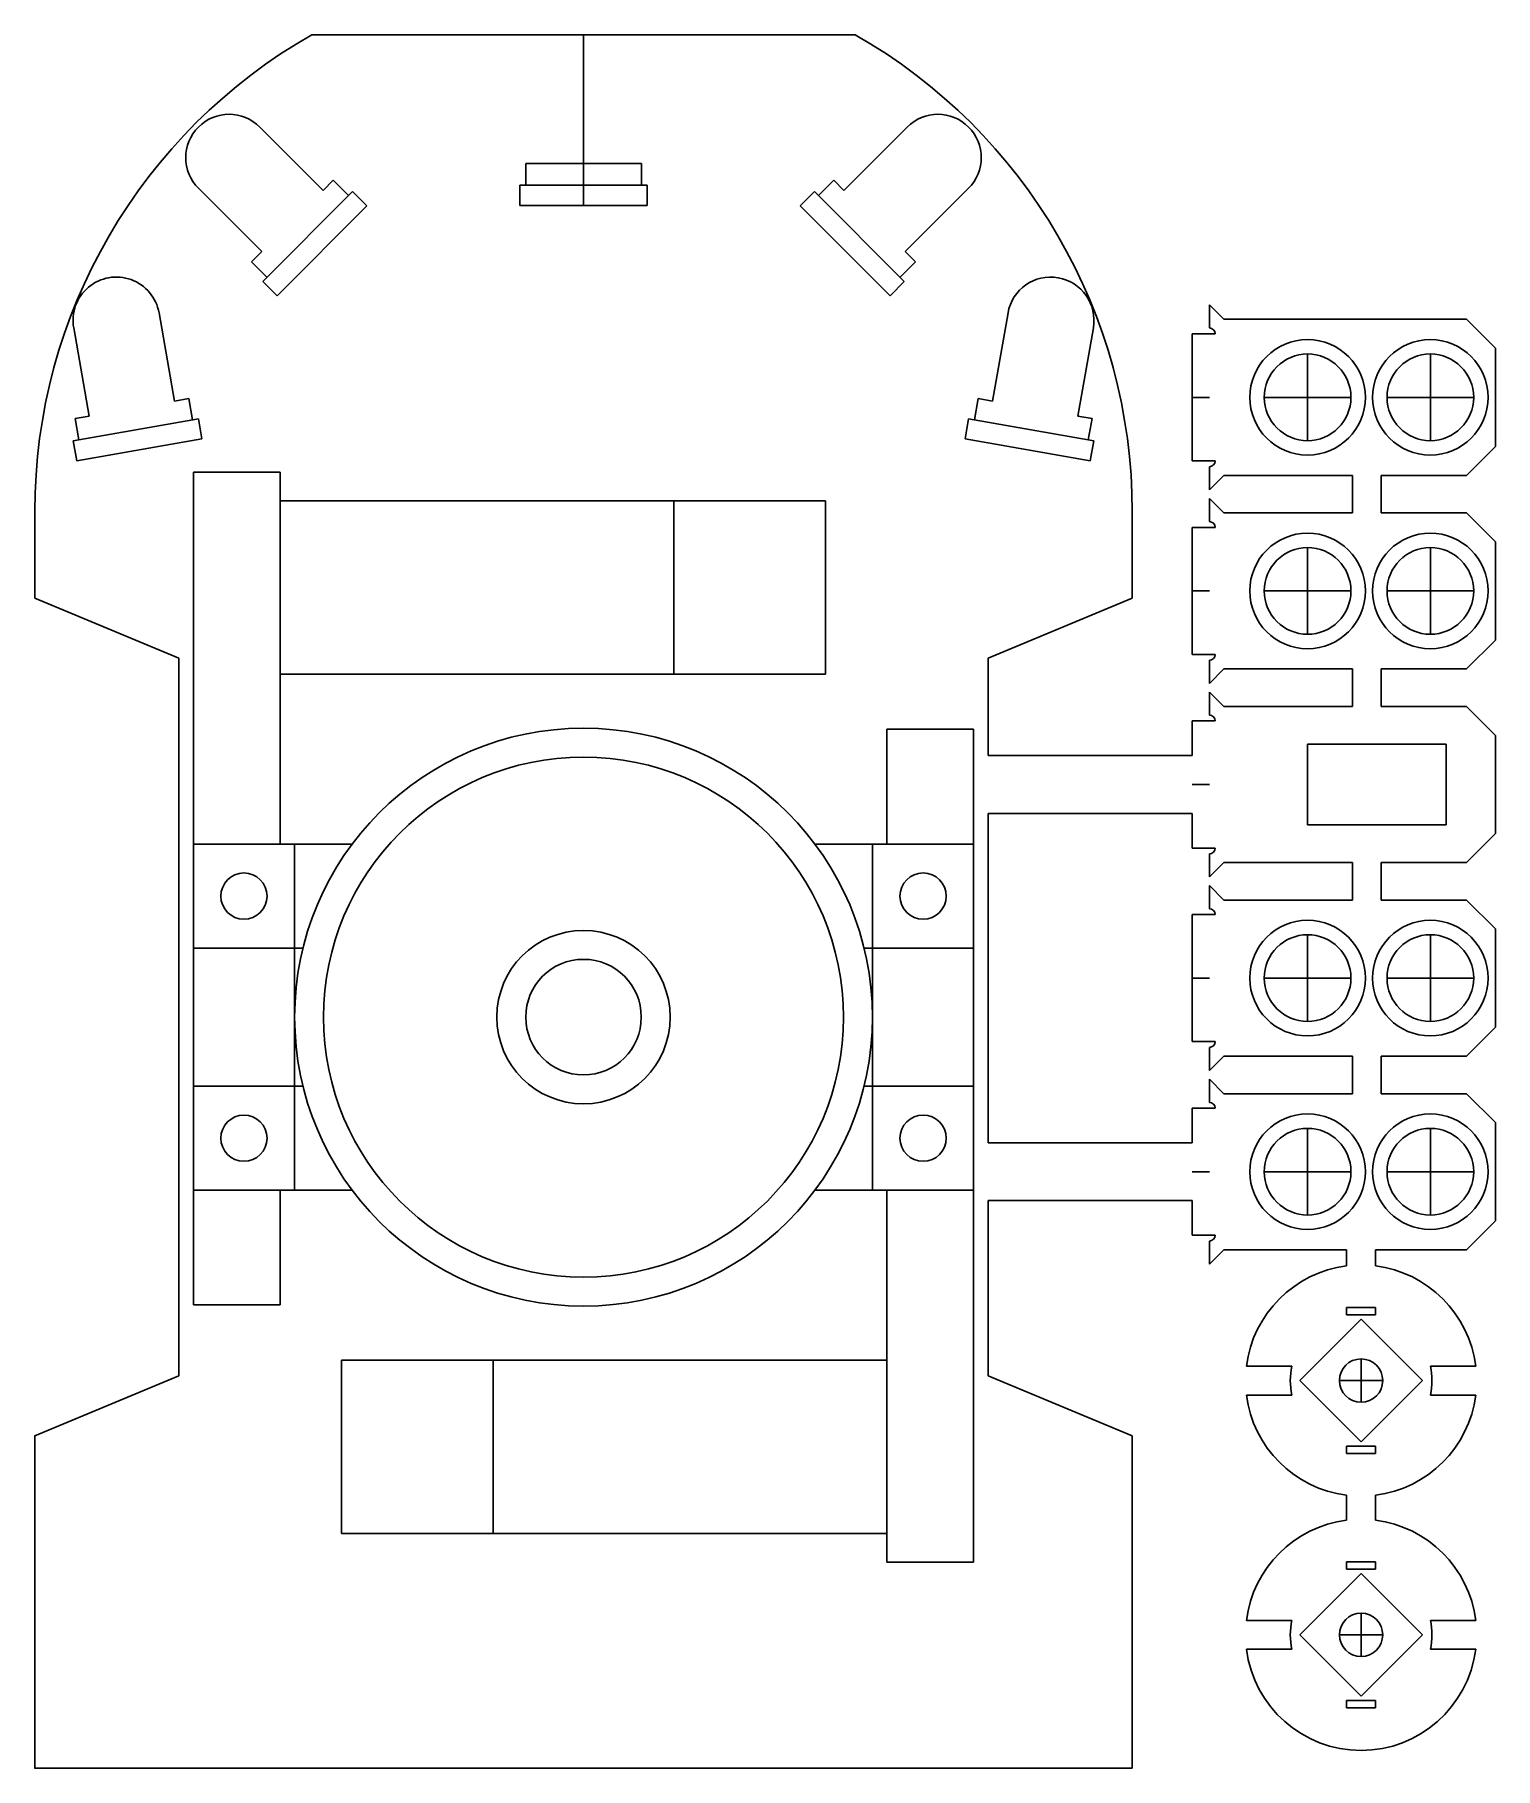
# Model space of a CAD drawing. Extents: x 0 to 50.6, y 0 to 60.
import ezdxf

# ---------------------------------------------------------------- set-up
doc = ezdxf.new("R2010")
doc.units = 0
doc.linetypes.add('DOT', pattern=[2, 1, -1])
doc.layers.add('Layer0', color=7, linetype='CONTINUOUS')

msp = doc.modelspace()

# ---------------------------------------------------------------- linework, layer by layer
at = {"layer": 'Layer0', "color": 8, "linetype": 'CONTINUOUS'}
for p, q in [((18.995, 60.002), (9.593, 60.002)), ((18.995, 59.14), (18.995, 60.002)), ((18.995, 60.002), (28.397, 60.002)), ((18.995, 59.14), (18.995, 54.09)), ((9.98, 54.613), (7.788, 56.805)), ((28.011, 54.613), (30.203, 56.805)), ((17, 54.79), (17, 55.54)), ((17, 55.54), (17.5, 55.54)), ((17.5, 55.54), (20.5, 55.54)), ((20.5, 55.54), (21, 55.54)), ((21, 54.79), (21, 55.54)), ((7.859, 52.492), (5.667, 54.684)), ((9.98, 54.613), (10.333, 54.967)), ((10.864, 54.437), (10.333, 54.967)), ((21.195, 54.79), (16.795, 54.79)), ((16.795, 54.09), (16.795, 54.79)), ((21.195, 54.09), (21.195, 54.79)), ((27.127, 54.437), (27.657, 54.967)), ((28.011, 54.613), (27.657, 54.967)), ((30.132, 52.492), (32.324, 54.684)), ((11.002, 54.574), (7.89, 51.463)), ((8.385, 50.968), (11.497, 54.079)), ((11.497, 54.079), (11.002, 54.574)), ((16.795, 54.09), (21.195, 54.09)), ((26.494, 54.079), (26.989, 54.574)), ((29.605, 50.968), (26.494, 54.079)), ((26.989, 54.574), (30.1, 51.463)), ((7.505, 52.138), (7.859, 52.492)), ((30.486, 52.138), (30.132, 52.492)), ((8.035, 51.608), (7.505, 52.138)), ((29.955, 51.608), (30.486, 52.138)), ((8.385, 50.968), (7.89, 51.463)), ((29.605, 50.968), (30.1, 51.463)), ((41.16, 50.15), (40.66, 50.65)), ((40.66, 49.85), (40.66, 50.65)), ((1.884, 46.801), (1.346, 49.854)), ((4.839, 47.322), (4.3, 50.375)), ((33.152, 47.322), (33.69, 50.375)), ((36.106, 46.801), (36.645, 49.854)), ((46.61, 50.15), (41.16, 50.15)), ((46.61, 50.15), (49.56, 50.15)), ((50.56, 49.15), (49.56, 50.15)), ((40.86, 49.65), (40.06, 49.65)), ((40.06, 49.65), (40.06, 45.25)), ((44.06, 47.45), (44.06, 48.95)), ((48.31, 48.95), (48.31, 45.95)), ((50.56, 45.75), (50.56, 49.15)), ((5.331, 47.409), (4.839, 47.322)), ((5.461, 46.67), (5.331, 47.409)), ((32.529, 46.67), (32.66, 47.409)), ((32.66, 47.409), (33.152, 47.322)), ((40.66, 47.45), (40.06, 47.45)), ((45.56, 47.45), (42.56, 47.45)), ((44.06, 47.45), (44.06, 45.95)), ((49.81, 47.45), (46.81, 47.45)), ((1.33, 45.942), (5.663, 46.706)), ((1.884, 46.801), (1.392, 46.714)), ((1.522, 45.975), (1.392, 46.714)), ((5.785, 46.016), (5.663, 46.706)), ((32.206, 46.016), (32.327, 46.706)), ((36.661, 45.942), (32.327, 46.706)), ((36.106, 46.801), (36.599, 46.714)), ((36.469, 45.975), (36.599, 46.714)), ((1.452, 45.252), (1.33, 45.942)), ((5.785, 46.016), (1.452, 45.252)), ((32.206, 46.016), (36.539, 45.252)), ((36.539, 45.252), (36.661, 45.942)), ((50.56, 45.75), (49.56, 44.75)), ((40.06, 45.25), (40.86, 45.25)), ((40.66, 44.25), (40.66, 45.05)), ((8.491, 44.864), (5.491, 44.864)), ((5.491, 44.864), (5.491, 16.037)), ((8.491, 31.989), (8.491, 44.864)), ((41.16, 44.75), (40.66, 44.25)), ((45.61, 44.75), (41.16, 44.75)), ((45.61, 44.75), (45.61, 43.45)), ((46.61, 44.75), (46.61, 43.45)), ((46.61, 44.75), (49.56, 44.75)), ((22.121, 43.867), (8.491, 43.867)), ((22.121, 43.867), (27.371, 43.867)), ((22.121, 43.867), (22.121, 37.867)), ((27.371, 43.867), (27.371, 37.867)), ((41.16, 43.45), (40.66, 43.95)), ((40.66, 43.15), (40.66, 43.95)), ((0, 43.496), (0, 40.496)), ((37.991, 43.496), (37.991, 40.496)), ((45.61, 43.45), (41.16, 43.45)), ((46.61, 43.45), (49.56, 43.45)), ((50.56, 42.45), (49.56, 43.45)), ((40.86, 42.95), (40.06, 42.95)), ((40.06, 42.95), (40.06, 38.55)), ((44.06, 40.75), (44.06, 42.25)), ((48.31, 42.25), (48.31, 39.25)), ((50.56, 39.05), (50.56, 42.45)), ((50.56, 42.45), (50.56, 39.05)), ((0, 40.496), (4.991, 38.424)), ((37.991, 40.496), (33, 38.424)), ((40.66, 40.75), (40.06, 40.75)), ((45.56, 40.75), (42.56, 40.75)), ((44.06, 40.75), (44.06, 39.25)), ((49.81, 40.75), (46.81, 40.75)), ((50.56, 39.05), (49.56, 38.05)), ((4.991, 13.58), (4.991, 38.424)), ((33, 38.424), (33, 35.05)), ((40.06, 38.55), (40.86, 38.55)), ((22.121, 37.867), (8.491, 37.867)), ((22.121, 37.867), (27.371, 37.867)), ((40.66, 37.55), (40.66, 38.35)), ((41.16, 38.05), (40.66, 37.55)), ((45.61, 38.05), (41.16, 38.05)), ((45.61, 38.05), (45.61, 36.75)), ((46.61, 38.05), (46.61, 36.75)), ((46.61, 38.05), (49.56, 38.05)), ((41.16, 36.75), (40.66, 37.25)), ((40.66, 36.45), (40.66, 37.25)), ((45.61, 36.75), (41.16, 36.75)), ((46.61, 36.75), (49.56, 36.75)), ((50.56, 35.75), (49.56, 36.75)), ((40.86, 36.25), (40.06, 36.25)), ((40.06, 36.25), (40.06, 35.05)), ((29.5, 35.96), (32.5, 35.96)), ((29.5, 35.96), (29.5, 31.989)), ((32.5, 7.133), (32.5, 35.96)), ((48.86, 35.45), (44.06, 35.45)), ((44.06, 35.45), (44.06, 32.65)), ((48.86, 32.65), (48.86, 35.45)), ((50.56, 32.35), (50.56, 35.75)), ((50.56, 35.75), (50.56, 32.35)), ((40.06, 35.05), (33, 35.05)), ((40.66, 34.05), (40.06, 34.05)), ((40.06, 33.05), (33, 33.05)), ((33, 33.05), (33, 21.65)), ((40.06, 33.05), (40.06, 31.85)), ((44.06, 32.65), (48.86, 32.65)), ((5.491, 31.989), (10.988, 31.989)), ((8.991, 20.009), (8.991, 31.989)), ((32.5, 31.989), (27.003, 31.989)), ((29, 31.989), (29, 20.009)), ((40.06, 31.85), (40.86, 31.85)), ((50.56, 32.35), (49.56, 31.35)), ((40.66, 30.85), (40.66, 31.65)), ((41.16, 31.35), (40.66, 30.85)), ((45.61, 31.35), (41.16, 31.35)), ((45.61, 31.35), (45.61, 30.05)), ((46.61, 31.35), (46.61, 30.05)), ((46.61, 31.35), (49.56, 31.35)), ((41.16, 30.05), (40.66, 30.55)), ((40.66, 29.75), (40.66, 30.55)), ((45.61, 30.05), (41.16, 30.05)), ((46.61, 30.05), (49.56, 30.05)), ((50.56, 29.05), (49.56, 30.05)), ((40.86, 29.55), (40.06, 29.55)), ((40.06, 29.55), (40.06, 28.1)), ((44.06, 27.35), (44.06, 28.85)), ((48.31, 28.85), (48.31, 25.85)), ((50.56, 25.65), (50.56, 29.05)), ((50.56, 29.05), (50.56, 25.65)), ((5.491, 28.389), (9.285, 28.389)), ((32.5, 28.389), (28.706, 28.389)), ((40.06, 28.1), (40.06, 26.6)), ((40.66, 27.35), (40.06, 27.35)), ((45.56, 27.35), (42.56, 27.35)), ((44.06, 27.35), (44.06, 25.85)), ((49.81, 27.35), (46.81, 27.35)), ((40.06, 26.6), (40.06, 25.15)), ((50.56, 25.65), (49.56, 24.65)), ((40.06, 25.15), (40.86, 25.15)), ((40.66, 24.15), (40.66, 24.95)), ((41.16, 24.65), (40.66, 24.15)), ((45.61, 24.65), (41.16, 24.65)), ((45.61, 24.65), (45.61, 23.35)), ((46.61, 24.65), (46.61, 23.35)), ((46.61, 24.65), (49.56, 24.65)), ((5.491, 23.609), (9.285, 23.609)), ((32.5, 23.609), (28.706, 23.609)), ((41.16, 23.35), (40.66, 23.85)), ((40.66, 23.05), (40.66, 23.85)), ((40.86, 22.85), (40.06, 22.85)), ((40.06, 22.85), (40.06, 21.65)), ((45.61, 23.35), (41.16, 23.35)), ((46.61, 23.35), (49.56, 23.35)), ((50.56, 22.35), (49.56, 23.35)), ((50.56, 18.95), (50.56, 22.35)), ((50.56, 22.35), (50.56, 18.95)), ((40.06, 21.65), (33, 21.65)), ((44.06, 20.65), (44.06, 22.15)), ((48.31, 22.15), (48.31, 19.15)), ((40.66, 20.65), (40.06, 20.65)), ((45.56, 20.65), (42.56, 20.65)), ((44.06, 20.65), (44.06, 19.15)), ((49.81, 20.65), (46.81, 20.65)), ((5.491, 20.009), (10.988, 20.009)), ((8.491, 16.037), (8.491, 20.009)), ((32.5, 20.009), (27.003, 20.009)), ((29.5, 20.009), (29.5, 7.133)), ((40.06, 19.65), (33, 19.65)), ((33, 19.65), (33, 13.58)), ((40.06, 19.65), (40.06, 18.45)), ((50.56, 18.95), (49.56, 17.95)), ((40.06, 18.45), (40.86, 18.45)), ((40.66, 17.45), (40.66, 18.25)), ((41.16, 17.95), (40.66, 17.45)), ((45.413, 17.95), (41.16, 17.95)), ((45.413, 17.389), (45.413, 17.95)), ((46.413, 17.95), (46.413, 17.389)), ((46.413, 17.95), (49.56, 17.95)), ((8.491, 16.037), (5.491, 16.037)), ((45.413, 15.945), (46.413, 15.945)), ((45.413, 15.695), (45.413, 15.945)), ((45.413, 15.695), (46.413, 15.695)), ((46.413, 15.695), (46.413, 15.945)), ((43.792, 13.42), (45.913, 15.541)), ((45.913, 15.541), (48.035, 13.42)), ((15.87, 14.13), (10.62, 14.13)), ((10.62, 8.13), (10.62, 14.13)), ((15.87, 14.13), (15.87, 8.13)), ((15.87, 14.13), (29.5, 14.13)), ((43.515, 13.92), (41.945, 13.92)), ((45.913, 14.17), (45.913, 12.67)), ((48.312, 13.92), (49.882, 13.92)), ((0, 11.513), (4.991, 13.58)), ((37.991, 11.513), (33, 13.58)), ((45.913, 11.299), (43.792, 13.42)), ((45.163, 13.42), (46.663, 13.42)), ((45.913, 11.299), (48.035, 13.42)), ((43.515, 12.92), (41.945, 12.92)), ((48.312, 12.92), (49.882, 12.92)), ((0, 11.513), (0, 11.524)), ((0, 11.513), (0, 0)), ((37.991, 11.513), (37.991, 0)), ((45.413, 11.145), (46.413, 11.145)), ((45.413, 11.145), (45.413, 10.895)), ((45.413, 10.895), (46.413, 10.895)), ((46.413, 11.145), (46.413, 10.895)), ((45.413, 8.59), (45.413, 9.451)), ((46.413, 9.451), (46.413, 8.59)), ((15.87, 8.13), (10.62, 8.13)), ((15.87, 8.13), (29.5, 8.13)), ((29.5, 7.133), (32.5, 7.133)), ((43.792, 4.621), (45.913, 6.743)), ((45.413, 7.146), (46.413, 7.146)), ((45.413, 6.896), (45.413, 7.146)), ((45.413, 6.896), (46.413, 6.896)), ((45.913, 6.743), (48.035, 4.621)), ((46.413, 6.896), (46.413, 7.146)), ((43.515, 5.121), (41.945, 5.121)), ((45.913, 5.371), (45.913, 3.871)), ((48.312, 5.121), (49.882, 5.121)), ((45.913, 2.5), (43.792, 4.621)), ((45.163, 4.621), (46.663, 4.621)), ((45.913, 2.5), (48.035, 4.621)), ((43.515, 4.121), (41.945, 4.121)), ((48.312, 4.121), (49.882, 4.121)), ((45.413, 2.346), (46.413, 2.346)), ((45.413, 2.346), (45.413, 2.096)), ((45.413, 2.096), (46.413, 2.096)), ((46.413, 2.346), (46.413, 2.096)), ((-0.005, 0), (37.991, 0))]:
    msp.add_line(p, q, dxfattribs=at)
at = {"layer": 'Layer0', "color": 5, "linetype": 'DOT'}
msp.add_line((29, 27.433), (29, 27.437), dxfattribs=at)
at = {"layer": 'Layer0', "color": 8, "linetype": 'CONTINUOUS'}
for centre, radius in [((44.06, 47.45), 2), ((48.31, 47.45), 2), ((44.06, 47.45), 1.5), ((48.31, 47.45), 1.5), ((44.06, 40.75), 2), ((48.31, 40.75), 2), ((44.06, 40.75), 1.5), ((48.31, 40.75), 1.5), ((18.995, 25.999), 10), ((18.995, 25.999), 9), ((7.241, 30.189), 0.8), ((30.75, 30.189), 0.8), ((18.995, 25.999), 3), ((44.06, 27.35), 2), ((44.06, 27.35), 1.5), ((48.31, 27.35), 2), ((48.31, 27.35), 1.5), ((18.995, 25.999), 2), ((7.241, 21.809), 0.8), ((30.75, 21.809), 0.8), ((44.06, 20.65), 2), ((48.31, 20.65), 2), ((44.06, 20.65), 1.5), ((48.31, 20.65), 1.5), ((45.913, 13.42), 0.75), ((45.913, 4.621), 0.75)]:
    msp.add_circle(centre, radius, dxfattribs=at)
for centre, radius, start, end in [((18.995, 43.496), 18.996, 119.66703, 180), ((18.995, 43.496), 18.996, 0, 60.33297), ((6.727, 55.745), 1.5, 45, 225), ((31.264, 55.745), 1.5, -45, 135), ((2.823, 50.114), 1.5, 10, 190), ((35.167, 50.114), 1.5, -10, 170), ((40.66, 49.65), 0.2, 0, 90), ((40.66, 45.25), 0.2, -90, 0), ((40.66, 42.95), 0.2, 0, 90), ((40.66, 38.55), 0.2, -90, 0), ((29, 35.96), 0.5, 0, 0), ((40.66, 36.25), 0.2, 0, 90), ((5.491, 34.617), 0.3, 0, 0), ((40.66, 31.85), 0.2, -90, 0), ((40.66, 29.55), 0.2, 0, 90), ((46.61, 25.15), 0.5, -90, -90), ((40.66, 25.15), 0.2, -90, 0), ((40.66, 22.85), 0.2, 0, 90), ((46.61, 22.85), 0.5, 90, 90), ((40.66, 18.45), 0.2, -90, 0), ((45.913, 13.42), 4, -262.81924, -187.18076), ((45.913, 13.42), 4, -352.81924, -277.18076), ((45.913, 13.42), 2.45, 168.22426, 191.77574), ((45.913, 13.42), 2.45, -11.77574, 11.77574), ((45.913, 13.42), 4, -172.81924, -97.18076), ((45.913, 13.42), 4, -82.81924, -7.18076), ((45.913, 4.621), 4, -262.81924, -187.18076), ((45.913, 4.621), 4, -352.81924, -277.18076), ((45.913, 4.621), 2.45, 168.22426, 191.77574), ((45.913, 4.621), 2.45, -11.77574, 11.77574), ((45.913, 4.621), 4, -172.81924, -7.18076)]:
    msp.add_arc(centre, radius, start, end, dxfattribs=at)

doc.saveas('drawing.dxf')
